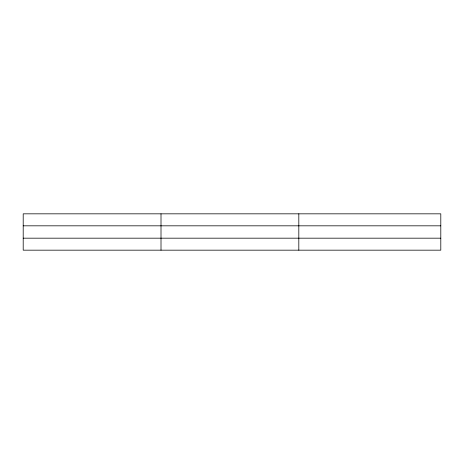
<?xml version="1.0" encoding="UTF-8"?>
<svg xmlns="http://www.w3.org/2000/svg" width="464" height="464" viewBox="0 0 464 464"><rect width="100%" height="100%" fill="white"/><g stroke="black" fill="none" stroke-linecap="round" stroke-linejoin="round"><path stroke-width="0.7" d="M161.008 213.829L161.008 250.171M298.816 213.829L298.816 250.171M440.8 238.177L440.8 250.171L23.2 250.171L23.2 213.829L440.8 213.829L440.8 238.177L23.2 238.177M23.2 225.823L440.8 225.823"/></g></svg>
